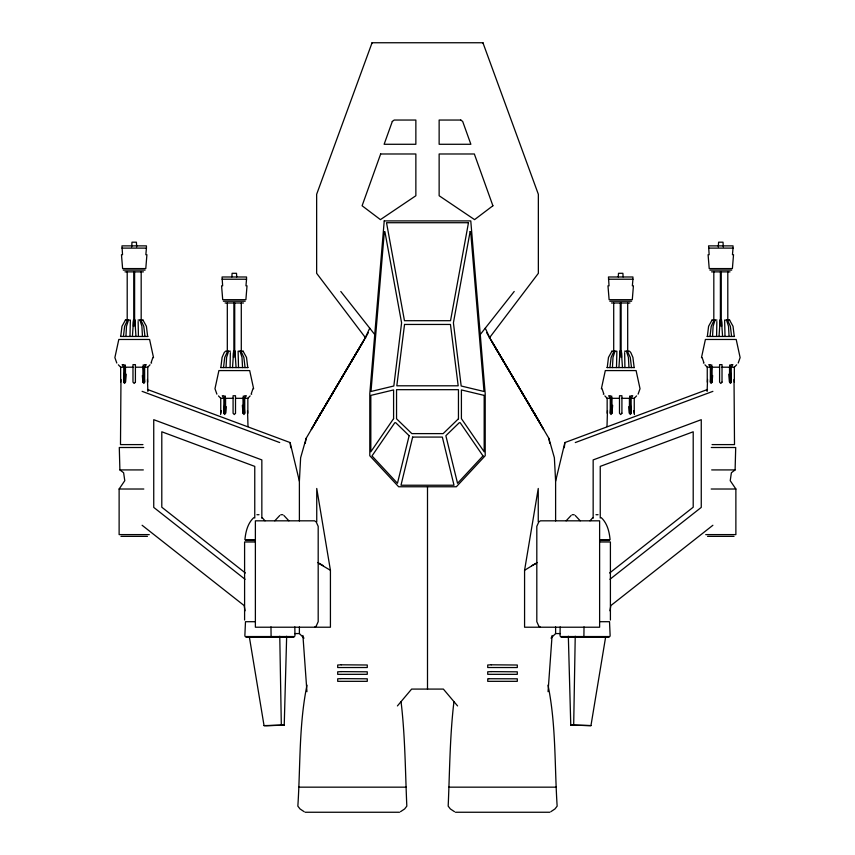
<?xml version="1.0" encoding="UTF-8"?>
<svg xmlns="http://www.w3.org/2000/svg" width="855" height="855" viewBox="0 0 855 855"><rect width="100%" height="100%" fill="white"/><g stroke="black" fill="none" stroke-linecap="round" stroke-linejoin="round"><path stroke-width="1.28" d="M568.34 636.227L570.766 725.104L573.684 725.104L575.233 636.227M249.35 636.9L264.045 725.617L266.685 725.724L284.234 725.104L286.66 636.227M705.738 534.599L735.877 534.599L735.877 489.017L730.223 480.681L731.388 472.73L735.108 469.919L735.706 447.507L711.296 447.507M129.981 336.464L130.377 320.069L125.354 320.069M230.081 367.575L230.348 352.634M616.487 367.575L616.883 351.181L611.859 351.181M716.586 336.464L716.853 321.523M548.012 685.144C556.167 724.869 554.51 766.091 557.15 806.137L554.97 808.948L550.866 811.673M299.389 520.952L299.389 481.194L300.629 457.746L306.176 438.273L365.374 337.618L369.713 328.16M271.088 635.671L270.982 626.907M294.954 635.671L294.836 626.907M610.139 635.671L609.519 621.703L600.253 621.703M131.702 246.988L131.991 242.189L136.405 242.189L136.693 246.988M231.876 276.902L232.1 273.301L236.504 273.301L236.728 276.902M618.272 276.902L618.496 273.301L622.9 273.301L623.124 276.902M718.307 246.988L718.595 242.189L723.009 242.189L723.298 246.988M548.066 691.674L552.084 635.479M133.519 320.069L132.418 336.464M720.134 320.069L719.034 336.464M126.155 374.191L125.471 382.132L124.509 383.446L123.761 382.132L125.236 364.925M226.148 406.617L225.581 413.243L224.609 414.557L223.86 413.243L225.335 396.036M612.661 405.302L611.977 413.243L611.015 414.557L610.267 413.243L611.742 396.036M712.653 375.516L712.087 382.132L711.114 383.446L710.366 382.132L711.841 364.925M146.429 248.11L145.852 254.715L146.91 254.715L145.788 268.577L122.607 268.577L121.474 254.715L122.543 254.715L121.966 245.877L146.429 245.877L146.429 248.11L121.966 248.11M246.539 279.222L245.962 285.827L247.02 285.827L245.887 299.688L222.706 299.688L221.584 285.827L222.642 285.827L222.065 276.988L246.539 276.988L246.539 279.222L222.065 279.222M632.935 279.222L632.358 285.827L633.416 285.827L632.294 299.688L609.113 299.688L607.98 285.827L609.038 285.827L608.461 276.988L632.935 276.988L632.935 279.222L608.461 279.222M733.034 248.11L732.457 254.715L733.526 254.715L732.393 268.577L709.212 268.577L708.09 254.715L709.148 254.715L708.571 245.877L733.034 245.877L733.034 248.11L708.571 248.11M560.164 626.907L560.046 635.671M584.018 626.907L583.912 635.671M401.048 701.624C405.195 736.241 405.281 771.627 406.82 806.137L404.639 808.948L400.535 811.673M453.952 701.624C449.805 736.241 449.719 771.627 448.18 806.137L450.361 808.948L454.465 811.673M564.3 447.71L564.888 442.559L707.491 389.495M118.353 364.796L120.651 367.201L120.651 382.132M120.972 379.481L120.491 444.6L142.935 444.6M218.453 395.908L220.75 398.312L220.75 413.243M220.59 414.557L221.071 410.592M604.859 395.908L607.157 398.312L607.157 413.243M607.478 410.592L606.997 426.527M704.958 364.796L707.256 367.201L707.256 382.132M707.577 379.481L707.096 391.43M570.766 725.104L590.955 725.617L605.65 636.9M609.978 610.812L610.844 605.586L712.888 525.269M540.403 627.217L538.757 626.031L536.812 621.692L536.812 526.359L538.757 522.01L540.403 520.823L599.622 520.823L599.622 627.217L524.575 627.217L524.575 570.296L538.255 488.462L538.255 521.764M233.629 351.181L232.528 367.575M620.025 351.181L618.924 367.575M305.235 443.328L306.176 438.273M306.988 685.144C298.833 724.869 300.49 766.091 297.85 806.137L300.03 808.948L304.134 811.673M123.419 336.464L124.627 326.279L127.523 320.069M125.931 336.464L126.487 326.279L128.485 320.069M223.518 367.575L224.726 357.39L227.633 351.181M226.03 367.575L226.596 357.39L228.584 351.181M609.925 367.575L611.133 357.39L614.029 351.181M612.437 367.575L612.992 357.39L614.991 351.181M710.024 336.464L711.232 326.279L714.139 320.069M712.536 336.464L713.102 326.279L715.09 320.069M555.611 520.952L555.611 481.194L564.888 442.559M120.726 336.464L121.976 326.279L125.439 320.069M220.836 367.575L222.086 357.39L224.181 352.634L225.549 351.181L230.476 351.181M607.232 367.575L608.482 357.39L611.945 351.181M707.342 336.464L708.592 326.279L712.044 320.069M638.108 394.144L640.021 388.715L636.099 370.578L605.308 370.578L601.386 388.715L602.038 388.715L603.886 394.144L603.299 394.144M738.207 363.033L740.12 357.604L736.198 339.467L705.407 339.467L701.485 357.604L702.147 357.604L703.996 363.033L703.398 363.033M489.349 337.982L538.351 273.322L538.351 194.299L482.925 42.75L372.075 42.75L316.649 194.299L316.649 273.322L365.651 337.982M361.857 343.55L311.295 429.541L320.326 413.585M142.913 382.132L142.913 367.201L144.527 364.636L146.237 364.636L144.634 367.201L144.634 382.132L143.886 383.446L142.913 382.132L142.347 375.516M243.023 413.243L243.023 398.312L244.637 395.747L246.347 395.747L244.733 398.312L244.733 413.243L243.985 414.557L243.023 413.243L242.339 405.302M629.419 413.243L629.419 398.312L631.033 395.747L632.743 395.747L631.14 398.312L631.14 413.243L630.392 414.557L629.419 413.243L628.853 406.617M729.529 382.132L729.529 367.201L731.132 364.636L732.853 364.636L731.239 367.201L731.239 382.132L730.491 383.446L729.529 382.132L728.845 374.191M314.544 423.941L322.944 409.182M316.414 420.82L327.989 400.674M321.459 412.313L333.033 392.167M326.503 403.806L338.078 383.66M331.558 395.299L343.122 375.153M336.603 386.791L348.167 366.635M341.647 378.273L353.211 358.127M346.692 369.766L358.266 349.62M351.736 361.259L363.311 341.113M357.433 351.619L368.355 332.606M149.262 534.599L119.123 534.599L119.123 489.017L124.777 480.681L123.612 472.73L119.892 469.919L119.294 447.507L143.704 447.507M479.858 335.042L514.208 291.48M397.425 705.92L411.629 689.087L443.371 689.087L457.575 705.92M147.744 382.132L147.744 367.201L150.042 364.796M247.843 413.243L247.843 398.312L250.141 395.908M634.25 413.243L634.25 398.312L636.548 395.908M734.349 382.132L734.349 367.201L736.647 364.796M253.753 517.649C247.672 523.292 245.684 531.746 244.904 539.697L254.598 539.697M274.797 520.813L279.788 515.469M566.128 520.813L571.119 515.469M589.982 520.813L592.804 517.649M550.994 638.119L555.611 633.576L560.452 633.576M609.636 572.989L693.202 507.218L693.202 431.786L600.242 466.381L600.242 518.087M609.957 579.273L701.26 507.4L701.26 419.687L593.156 459.915L593.156 518.248M314.597 627.217L316.243 626.031L318.188 621.692L318.188 526.359L316.243 522.01L314.597 520.823L255.378 520.823L255.378 627.217L330.425 627.217L330.425 570.296L316.745 488.462L316.745 521.764M524.575 570.296L537.261 562.515M531.554 565.732L536.021 563.541M575.287 442.559L712.888 391.355M264.045 725.617L284.234 725.104M123.302 270.116L145.094 270.116M709.907 270.116L731.698 270.116M124.969 271.869L143.426 271.869M711.574 271.869L730.031 271.869M223.401 301.227L245.193 301.227M609.807 301.227L631.599 301.227M225.068 302.98L243.525 302.98M611.475 302.98L629.932 302.98M133.359 320.069L135.037 320.069M138.018 320.069L143.042 320.069M711.959 320.069L716.982 320.069M719.963 320.069L721.641 320.069M729.646 320.069L724.623 320.069L725.019 336.464M120.491 336.464L147.894 336.464M707.106 336.464L734.509 336.464M233.458 351.181L235.136 351.181M243.141 351.181L238.118 351.181L238.513 367.575M619.864 351.181L621.542 351.181M624.524 351.181L629.547 351.181L630.819 352.634L632.914 357.39L634.164 367.575M151.602 363.033L151.004 363.033L152.853 357.604L153.515 357.604L149.593 339.467L118.802 339.467L114.88 357.604L116.793 363.033M120.651 367.201L123.761 367.201L123.761 382.132M123.761 367.201L122.147 364.636L123.868 364.636L125.471 367.201L132.985 367.201M135.411 367.201L142.913 367.201M144.634 367.201L147.744 367.201M707.256 367.201L710.366 367.201L710.366 382.132M710.366 367.201L708.763 364.636L710.473 364.636L712.087 367.201L719.589 367.201M722.015 367.201L729.529 367.201M731.239 367.201L734.349 367.201M220.601 367.575L248.003 367.575M606.997 367.575L634.399 367.575M251.701 394.144L251.114 394.144L252.962 388.715L253.614 388.715L249.692 370.578L218.901 370.578L214.979 388.715L216.892 394.144M220.75 398.312L223.86 398.312L223.86 413.243M223.86 398.312L222.257 395.747L223.967 395.747L225.581 398.312L233.084 398.312M235.51 398.312L243.023 398.312M244.733 398.312L247.843 398.312M607.157 398.312L610.267 398.312L610.267 413.243M610.267 398.312L608.653 395.747L610.363 395.747L611.977 398.312L619.49 398.312M621.916 398.312L629.419 398.312M631.14 398.312L634.25 398.312M712.065 444.6L734.509 444.6L734.028 379.481M119.892 469.919L143.319 469.919M711.681 469.919L735.108 469.919M119.123 489.017L143.811 489.017M711.189 489.017L735.877 489.017M256.949 514.71L259.001 514.71M280.814 514.71L282.855 514.71M572.145 514.71L574.186 514.71M595.999 514.71L598.051 514.71M120.961 536.352L147.434 536.352M707.566 536.352L734.039 536.352M600.402 539.697L610.096 539.697C609.316 531.746 607.328 523.292 601.247 517.649M245.524 540.456L254.758 540.456M600.242 540.456L609.476 540.456M254.512 541.985L244.594 541.985L244.594 620.035M600.488 541.985L610.406 541.985L610.406 620.035M254.747 621.703L245.481 621.703L244.861 635.671M294.548 633.576L299.389 633.576L304.006 638.119M245.118 636.548L294.686 636.548M560.314 636.548L609.882 636.548M246.507 636.836L269.443 636.836M270.372 636.836L293.308 636.836M561.692 636.836L584.628 636.836M585.557 636.836L608.493 636.836M245.909 637.05L293.906 637.05M561.094 637.05L609.091 637.05M298.812 787.166L406.157 787.166M448.843 787.166L556.188 787.166M305.149 812.25L399.531 812.25M455.469 812.25L549.851 812.25M573.684 725.104L590.955 725.617M147.509 389.495L290.112 442.559L299.389 481.194M142.112 391.355L279.713 442.559M318.979 563.541L330.425 570.296M317.739 562.515L323.447 565.732M245.364 572.989L161.798 507.218L161.798 431.786L254.758 466.381L254.758 518.087M245.043 579.273L153.74 507.4L153.74 419.687L261.844 459.915L261.844 518.248M142.112 525.269L244.156 605.586L245.022 610.812M575.212 515.469L580.203 520.813M283.881 515.469L288.872 520.813M729.561 320.069L733.024 326.279L734.274 336.464M243.055 351.181L246.518 357.39L247.768 367.575M142.956 320.069L146.408 326.279L147.659 336.464M262.196 517.649L265.018 520.813M340.792 291.48L375.142 335.042M727.477 320.069L730.373 326.279L731.581 336.464M627.367 351.181L630.274 357.39L631.482 367.575M240.971 351.181L243.867 357.39L245.075 367.575M140.861 320.069L143.768 326.279L144.976 336.464M534.674 413.585L543.705 429.541L493.143 343.55M532.056 409.182L540.456 423.941M527.011 400.674L538.586 420.82M521.967 392.167L533.541 412.313M516.922 383.66L528.497 403.806M511.878 375.153L523.442 395.299M506.833 366.635L518.397 386.791M501.789 358.127L513.353 378.273M496.734 349.62L508.308 369.766M491.689 341.113L503.264 361.259M486.645 332.606L497.567 351.619M555.611 481.194L554.371 457.746L548.825 438.273L489.626 337.618L485.287 328.16M726.515 320.069L728.513 326.279L729.069 336.464M626.416 351.181L628.404 357.39L628.97 367.575M240.009 351.181L242.008 357.39L242.564 367.575M139.91 320.069L141.898 326.279L142.464 336.464M548.825 438.273L549.765 443.328M721.481 320.069L722.582 336.464M621.371 351.181L622.472 367.575M234.975 351.181L236.076 367.575M134.866 320.069L135.966 336.464M633.929 410.592L634.41 414.557M247.523 410.592L248.003 426.527M147.423 379.481L147.904 391.43M290.112 442.559L290.7 447.71M729.764 364.925L731.239 382.132M629.665 396.036L631.14 413.243M243.258 396.036L244.733 413.243M143.159 364.925L144.634 382.132M302.916 635.479L306.934 691.674M624.652 352.634L624.92 367.575M138.147 321.523L138.414 336.464M279.767 636.227L281.316 725.104M727.797 271.869L727.797 320.646M721.641 321.523L721.641 326.279M721.225 271.869L721.225 321.234M720.391 271.869L720.391 321.234M719.963 321.523L719.963 326.279M713.818 271.869L713.818 320.646M712.087 367.201L712.087 382.132M627.688 302.98L627.688 351.758M621.542 352.634L621.542 357.39M621.115 302.98L621.115 352.346M620.281 302.98L620.281 352.346M619.864 352.634L619.864 357.39M613.708 302.98L613.708 351.758M611.977 398.312L611.977 413.243M555.611 626.95L555.611 633.576M482.925 42.75L482.925 43.295M427.5 486.762L427.5 689.087M372.075 42.75L372.075 43.295M299.389 626.95L299.389 633.576M241.292 302.98L241.292 351.758M235.136 352.634L235.136 357.39M234.719 302.98L234.719 352.346M233.885 302.98L233.885 352.346M233.458 352.634L233.458 357.39M227.312 302.98L227.312 351.758M225.581 398.312L225.581 413.243M141.182 271.869L141.182 320.646M135.037 321.523L135.037 326.279M134.609 271.869L134.609 321.234M133.775 271.869L133.775 321.234M133.359 321.523L133.359 326.279M127.203 271.869L127.203 320.646M125.471 367.201L125.471 382.132M384.226 220.911L369.798 393.685L369.798 455.736L398.654 486.762L456.346 486.762L485.202 455.736L485.202 393.685L470.774 220.911L384.226 220.911M384.323 231.801L370.995 391.483L393.824 386L401.594 322.827L384.9 231.662L384.323 231.801M404.543 324.451L396.816 385.797L458.184 385.797L450.457 324.451L404.543 324.451M468.476 222.717L450.532 320.7L404.468 320.7L386.524 222.717L468.476 222.717M470.1 231.662L453.407 322.827L461.176 386L484.005 391.483L470.678 231.801L470.1 231.662M409.139 435.719L397.457 483.299L372 455.918L394.796 422.723L395.737 422.723L409.139 435.719M412.655 437.076L400.995 485.234L454.005 485.234L442.345 437.076L412.655 437.076M380.657 153.986L362.103 205.766L380.422 219.628L415.861 195.742L415.861 153.986L380.657 153.986M392.306 121.474L384.13 144.281L415.861 144.281L415.861 120.042L394.187 120.042L392.306 121.474M393.589 418.651L370.824 451.803L370.824 395.395L393.589 389.944L393.589 418.651M135.411 382.132L134.192 383.446L132.985 382.132L132.985 364.636L135.411 364.636L135.411 382.132M235.51 413.243L234.302 414.557L233.084 413.243L233.084 395.747L235.51 395.747L235.51 413.243M621.916 413.243L620.698 414.557L619.49 413.243L619.49 395.747L621.916 395.747L621.916 413.243M722.015 382.132L720.808 383.446L719.589 382.132L719.589 364.636L722.015 364.636L722.015 382.132M483 455.918L457.543 483.299L445.861 435.719L459.263 422.723L460.204 422.723L483 455.918M458.451 418.79L443.157 433.613L411.843 433.613L396.549 418.79L396.549 389.677L458.451 389.677L458.451 418.79M492.897 205.766L474.578 219.628L439.139 195.742L439.139 153.986L474.343 153.986L492.897 205.766M341.241 664.805L337.693 665.019L337.693 667.541L367.276 667.52L367.276 664.998L341.241 664.805M341.081 671.613L337.693 671.827L337.693 674.339L367.276 674.317L367.276 671.806L341.081 671.613M340.899 678.614L337.693 678.817L337.693 681.328L367.276 681.328L367.276 678.806L340.899 678.614M488.921 678.731L487.724 678.806L487.724 681.328L517.307 681.328L517.307 678.817L488.921 678.731M491.283 664.805L487.724 664.998L487.724 667.52L517.307 667.541L517.307 665.019L491.283 664.805M491.112 671.613L487.724 671.806L487.724 674.317L517.307 674.339L517.307 671.827L491.112 671.613M460.813 120.042L439.139 120.042L439.139 144.281L470.87 144.281L462.694 121.474L460.813 120.042M484.176 395.395L461.411 389.944L461.411 418.651L484.176 451.803L484.176 395.395"/></g></svg>
